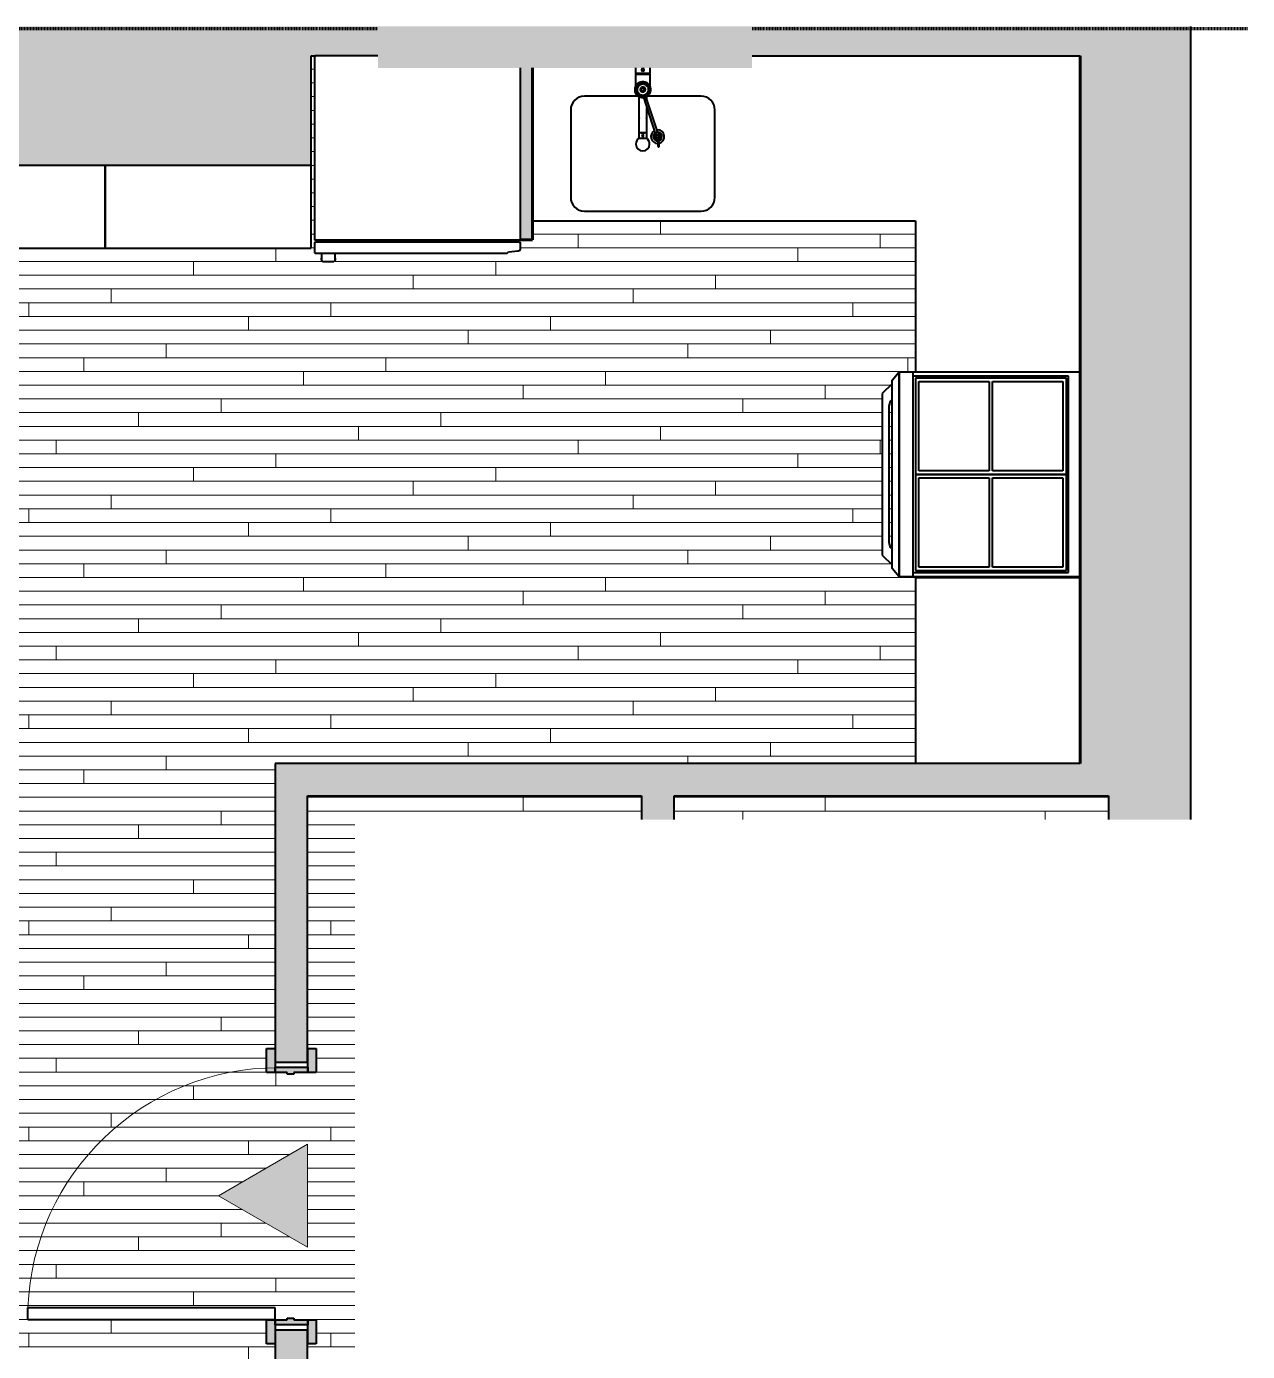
# Model space of a CAD drawing. Header units: inches. Extents: x 244 to 1315, y -3940 to 1078.
# Drawn here: x 491.7 to 669.5, y -3595.9 to -3403 of the extents above; entities that cross this region are included whole.
import ezdxf

# ---------------------------------------------------------------- set-up
doc = ezdxf.new("R2010")
doc.units = ezdxf.units.IN
doc.header["$MEASUREMENT"] = 0
doc.linetypes.add('Hidden 1_8_', pattern=[0.1875, 0.125, -0.0625])
for name, color, linetype, lineweight in [('A-DETL', 90, 'Continuous', 40), ('A-DETL-GENF', 92, 'Continuous', 9), ('A-DOOR', 31, 'Continuous', 18), ('A-DOOR-FRAM', 31, 'Continuous', 18), ('A-FLOR-PATT', 8, 'Continuous', 40), ('A-GENM', 13, 'Continuous', 40), ('A-WALL', 113, 'Continuous', 18), ('A-WALL-PATT', 111, 'Continuous', 18), ('I-FURN', 30, 'Continuous', 40), ('I-WALL', 2, 'Continuous', 18), ('P-SANR-FIXT', 6, 'Continuous', 40), ('Q-CASE', 31, 'Continuous', 18), ('Q-SPCQ', 91, 'Continuous', 40)]:
    doc.layers.add(name, color=color, linetype=linetype, lineweight=lineweight)

# ---------------------------------------------------------------- blocks, each defined once
blk = doc.blocks.new('EMBARC Door - A - 36_ x 84_-1819271-UNIT 4')
at = {"layer": 'A-DOOR-FRAM'}
h = blk.add_hatch(color=8, dxfattribs=at)
h.paths.add_polyline_path([(21.5, 3.625), (18, 3.625), (18, 2.375), (21.5, 2.375)], flags=0)
h.paths.add_polyline_path([(-18, 3.625), (-21.5, 3.625), (-21.5, 2.375), (-18, 2.375)], flags=0)
h = blk.add_hatch(color=8, dxfattribs=at)
h.paths.add_polyline_path([(18.75, -2.375), (18.75, 2.375), (18, 2.375), (18, 0.375), (17.75, 0.375), (17.75, -0.625), (18, -0.625), (18, -2.375)], flags=0)
h.paths.add_polyline_path([(-17.75, -0.625), (-17.75, 0.375), (-18, 0.375), (-18, 2.375), (-18.75, 2.375), (-18.75, -2.375), (-18, -2.375), (-18, -0.625)], flags=0)
h = blk.add_hatch(color=8, dxfattribs=at)
h.paths.add_polyline_path([(21.5, -3.625), (21.5, -2.375), (18, -2.375), (18, -3.625)], flags=0)
h.paths.add_polyline_path([(-18, -2.375), (-21.5, -2.375), (-21.5, -3.625), (-18, -3.625)], flags=0)
at = {"layer": 'A-DOOR', "color": 250, "lineweight": 40}
for p, q in [((16.25, -2.375), (16.25, -38.375)), ((18, -2.375), (16.25, -2.375)), ((18, -2.375), (18, -38.375)), ((18, -38.375), (16.25, -38.375))]:
    blk.add_line(p, q, dxfattribs=at)
at = {"layer": 'A-DOOR', "color": 8}
blk.add_arc((17.725, -1.991), 36.414, 180, 267.67842, dxfattribs=at)
at = {"layer": 'A-DOOR-FRAM', "color": 250, "lineweight": 40}
for p, q in [((-21.5, 2.375), (-21.5, 3.625)), ((-21.5, 3.625), (-18, 3.625)), ((-18, 2.375), (-21.5, 2.375)), ((-18.75, -2.375), (-18.75, 2.375)), ((-18.75, 2.375), (-18, 2.375)), ((-18, 3.625), (-18, 2.375)), ((-18, 2.375), (-18, 0.375)), ((18, 3.625), (21.5, 3.625)), ((18, 2.375), (18, 3.625)), ((21.5, 2.375), (18, 2.375)), ((18, 2.375), (18.75, 2.375)), ((18, 0.375), (18, 2.375)), ((18.75, 2.375), (18.75, -2.375)), ((21.5, 3.625), (21.5, 2.375)), ((-18, 0.375), (-17.75, 0.375)), ((-17.75, 0.375), (-17.75, -0.625)), ((17.75, 0.375), (18, 0.375)), ((17.75, -0.625), (17.75, 0.375)), ((-18, -0.625), (-18, -2.375)), ((-17.75, -0.625), (-18, -0.625)), ((18, -0.625), (17.75, -0.625)), ((18, -2.375), (18, -0.625)), ((-21.5, -3.625), (-21.5, -2.375)), ((-21.5, -2.375), (-18, -2.375)), ((-18, -3.625), (-21.5, -3.625)), ((-18, -2.375), (-18.75, -2.375)), ((-18, -2.375), (-18, -3.625)), ((18, -3.625), (18, -2.375)), ((18, -2.375), (21.5, -2.375)), ((18.75, -2.375), (18, -2.375)), ((21.5, -3.625), (18, -3.625)), ((21.5, -2.375), (21.5, -3.625))]:
    blk.add_line(p, q, dxfattribs=at)
blk = doc.blocks.new('counter 8 - counter 2-865068-UNIT 4')
at = {"layer": 'A-GENM', "color": 250}
for p, q in [((565.37, -3431.25), (621.12, -3431.25)), ((621.12, -3431.25), (621.12, -3453.25)), ((621.12, -3453.25), (645.12, -3453.25)), ((645.12, -3483.25), (621.12, -3483.25)), ((621.12, -3483.25), (621.12, -3510.25))]:
    blk.add_line(p, q, dxfattribs=at)
blk = doc.blocks.new('Faucet - Grohe K7 - Semi Pro - Faucet - Grohe K7 - Semi Pro-830454-UNIT 4')
at = {"layer": 'A-GENM'}
h = blk.add_hatch(color=135, dxfattribs=at)
h.paths.add_polyline_path([(-7.11, -2.15), (-6.97, -2.41), (-6.67, -2.41), (-6.52, -2.15), (-6.67, -1.9), (-6.97, -1.9)], flags=0)
h.paths.add_polyline_path([(-0.24, 0.13), (-0.22, -0.16), (0.05, -0.29), (0.29, -0.12), (0.27, 0.18), (0, 0.3), (-0.23, 0.14)], flags=0)
h = blk.add_hatch(color=135, dxfattribs=at)
h.paths.add_polyline_path([(-1.08, 0), (-1.02, -0.37), (-0.83, -0.7), (-0.54, -0.94), (-0.19, -1.07), (0.19, -1.07), (0.54, -0.94), (0.83, -0.7), (1.02, -0.37), (1.08, 0), (1.02, 0.37), (0.83, 0.7), (0.54, 0.94), (0.19, 1.07), (-0.19, 1.07), (-0.54, 0.94), (-0.83, 0.7), (-1.02, 0.37), (-1.06, 0.14)], flags=0)
h.paths.add_polyline_path([(-0.89, 0), (-0.83, 0.3), (-0.68, 0.57), (-0.44, 0.77), (-0.15, 0.87), (0.15, 0.87), (0.44, 0.77), (0.68, 0.57), (0.83, 0.3), (0.89, 0), (0.83, -0.3), (0.64, -0.6), (0.44, -0.77), (0.15, -0.87), (-0.15, -0.87), (-0.44, -0.77), (-0.68, -0.57), (-0.83, -0.3)], flags=0)
at = {"layer": 'A-GENM', "color": 250}
for p, q in [((-6.3, 0.57), (-7.09, 0.57)), ((-7.09, -0.57), (-7.09, 0.57)), ((-0.9, 0.59), (-6.3, 0.59)), ((-6.3, 0.57), (-6.3, 0.59)), ((-6.3, 0.51), (-6.3, 0.56)), ((-6.3, 0.42), (-6.3, 0.5)), ((-6.3, 0.3), (-6.3, 0.4)), ((-6.3, 0.29), (-6.3, 0.15)), ((-6.3, -0.15), (-6.3, 0.29)), ((-6.3, 0.15), (-6.3, -0.15)), ((-3.97, 0.59), (-4.89, 0.59)), ((2.26, 1.08), (0, 1.08)), ((2.34, 1.02), (2.1, 1.02)), ((2.26, 1.08), (2.26, -1.08)), ((3.19, 1.08), (2.34, 1.08)), ((2.34, -1.08), (2.34, 1.08)), ((-7.41, -2.04), (-6.99, -1.91)), ((-7.09, -0.57), (-6.3, -0.57)), ((-1.07, -0.08), (-6.37, -1.8)), ((-6.3, -0.15), (-6.3, -0.29)), ((-6.3, -0.29), (-6.3, -0.15)), ((-6.3, -0.4), (-6.3, -0.3)), ((-6.3, -0.5), (-6.3, -0.42)), ((-6.3, -0.56), (-6.3, -0.51)), ((-6.3, -0.59), (-6.3, -0.57)), ((-6.3, -0.59), (-2.64, -0.59)), ((-6.24, -2.18), (-0.97, -0.46)), ((-4.89, -0.59), (-3.97, -0.59)), ((-1.37, -0.59), (-0.9, -0.59)), ((0, -1.08), (2.26, -1.08)), ((2.1, -1.02), (2.34, -1.02)), ((2.34, -1.08), (3.19, -1.08)), ((-7.58, -2.2), (-8.24, -2.2)), ((-8.24, -2.4), (-7.58, -2.4)), ((-6.81, -2.46), (-7.23, -2.59)), ((-6.83, -2.41), (-6.81, -2.46))]:
    blk.add_line(p, q, dxfattribs=at)
at = {"layer": 'A-GENM', "color": 250, "flags": 128}
for points in [[(1.08, 0), (1.08, 0.04), (1.08, 0.09), (1.07, 0.13), (1.07, 0.17), (1.06, 0.22), (1.05, 0.26), (1.04, 0.3), (1.03, 0.34), (1.01, 0.38), (1, 0.42), (0.98, 0.46), (0.96, 0.5), (0.94, 0.54), (0.92, 0.58), (0.89, 0.61), (0.87, 0.65), (0.84, 0.68), (0.81, 0.71), (0.78, 0.75), (0.75, 0.78), (0.72, 0.81), (0.69, 0.83), (0.66, 0.86), (0.62, 0.89), (0.58, 0.91), (0.55, 0.93), (0.51, 0.95), (0.47, 0.97), (0.43, 0.99), (0.39, 1.01), (0.35, 1.02), (0.31, 1.04), (0.27, 1.05), (0.23, 1.06), (0.18, 1.07), (0.14, 1.07), (0.1, 1.08), (0.05, 1.08), (0.01, 1.08), (-0.03, 1.08), (-0.07, 1.08), (-0.12, 1.08), (-0.16, 1.07), (-0.2, 1.06), (-0.25, 1.05), (-0.29, 1.04), (-0.33, 1.03), (-0.37, 1.02), (-0.41, 1), (-0.45, 0.98), (-0.49, 0.97), (-0.53, 0.95), (-0.57, 0.92), (-0.6, 0.9), (-0.64, 0.88), (-0.67, 0.85), (-0.71, 0.82), (-0.74, 0.79), (-0.77, 0.76), (-0.8, 0.73), (-0.83, 0.7), (-0.85, 0.67), (-0.88, 0.63), (-0.9, 0.59), (-0.93, 0.56), (-0.95, 0.52), (-0.97, 0.48), (-0.99, 0.44), (-1, 0.4), (-1.02, 0.36), (-1.03, 0.32), (-1.05, 0.28), (-1.06, 0.24), (-1.06, 0.2), (-1.07, 0.15), (-1.08, 0.11), (-1.08, 0.07), (-1.08, 0.02), (-1.08, 0)], [(-0.89, 0), (-0.89, 0.04), (-0.88, 0.07), (-0.88, 0.11), (-0.87, 0.14), (-0.87, 0.18), (-0.86, 0.21), (-0.85, 0.24), (-0.84, 0.28), (-0.83, 0.31), (-0.82, 0.34), (-0.8, 0.38), (-0.79, 0.41), (-0.77, 0.44), (-0.75, 0.47), (-0.73, 0.5), (-0.71, 0.53), (-0.69, 0.56), (-0.67, 0.58), (-0.64, 0.61), (-0.62, 0.64), (-0.59, 0.66), (-0.56, 0.68), (-0.54, 0.7), (-0.51, 0.73), (-0.48, 0.75), (-0.45, 0.76), (-0.42, 0.78), (-0.39, 0.8), (-0.35, 0.81), (-0.32, 0.83), (-0.29, 0.84), (-0.25, 0.85), (-0.22, 0.86), (-0.19, 0.87), (-0.15, 0.87), (-0.12, 0.88), (-0.08, 0.88), (-0.04, 0.88), (-0.01, 0.89), (0.03, 0.89), (0.06, 0.88), (0.1, 0.88), (0.13, 0.88), (0.17, 0.87), (0.2, 0.86), (0.24, 0.85), (0.27, 0.84), (0.3, 0.83), (0.34, 0.82), (0.37, 0.81), (0.4, 0.79), (0.43, 0.77), (0.46, 0.76), (0.49, 0.74), (0.52, 0.72), (0.55, 0.69), (0.58, 0.67), (0.6, 0.65), (0.63, 0.62), (0.65, 0.6), (0.68, 0.57), (0.7, 0.54), (0.72, 0.52), (0.74, 0.49), (0.76, 0.46), (0.78, 0.43), (0.79, 0.39), (0.81, 0.36), (0.82, 0.33), (0.83, 0.3), (0.85, 0.26), (0.86, 0.23), (0.86, 0.19), (0.87, 0.16), (0.88, 0.13), (0.88, 0.09), (0.88, 0.05), (0.89, 0.02), (0.89, 0)], [(-1.08, 0), (-1.08, -0.04), (-1.08, -0.09), (-1.07, -0.13), (-1.07, -0.17), (-1.06, -0.22), (-1.05, -0.26), (-1.04, -0.3), (-1.03, -0.34), (-1.01, -0.38), (-1, -0.42), (-0.98, -0.46), (-0.96, -0.5), (-0.94, -0.54), (-0.92, -0.58), (-0.89, -0.61), (-0.87, -0.65), (-0.84, -0.68), (-0.81, -0.71), (-0.78, -0.75), (-0.75, -0.78), (-0.72, -0.81), (-0.69, -0.83), (-0.66, -0.86), (-0.62, -0.89), (-0.58, -0.91), (-0.55, -0.93), (-0.51, -0.95), (-0.47, -0.97), (-0.43, -0.99), (-0.39, -1.01), (-0.35, -1.02), (-0.31, -1.04), (-0.27, -1.05), (-0.23, -1.06), (-0.18, -1.07), (-0.14, -1.07), (-0.1, -1.08), (-0.05, -1.08), (-0.01, -1.08), (0.03, -1.08), (0.07, -1.08), (0.12, -1.08), (0.16, -1.07), (0.2, -1.06), (0.25, -1.05), (0.29, -1.04), (0.33, -1.03), (0.37, -1.02), (0.41, -1), (0.45, -0.98), (0.49, -0.97), (0.53, -0.95), (0.57, -0.92), (0.6, -0.9), (0.64, -0.88), (0.67, -0.85), (0.71, -0.82), (0.74, -0.79), (0.77, -0.76), (0.8, -0.73), (0.83, -0.7), (0.85, -0.67), (0.88, -0.63), (0.9, -0.59), (0.93, -0.56), (0.95, -0.52), (0.97, -0.48), (0.99, -0.44), (1, -0.4), (1.02, -0.36), (1.03, -0.32), (1.05, -0.28), (1.06, -0.24), (1.06, -0.2), (1.07, -0.15), (1.08, -0.11), (1.08, -0.07), (1.08, -0.02), (1.08, 0)], [(0.89, 0), (0.89, -0.04), (0.88, -0.07), (0.88, -0.11), (0.87, -0.14), (0.87, -0.18), (0.86, -0.21), (0.85, -0.24), (0.84, -0.28), (0.83, -0.31), (0.82, -0.34), (0.8, -0.38), (0.79, -0.41), (0.77, -0.44), (0.75, -0.47), (0.73, -0.5), (0.71, -0.53), (0.69, -0.56), (0.67, -0.58), (0.64, -0.61), (0.62, -0.64), (0.59, -0.66), (0.56, -0.68), (0.54, -0.7), (0.51, -0.73), (0.48, -0.75), (0.45, -0.76), (0.42, -0.78), (0.39, -0.8), (0.35, -0.81), (0.32, -0.83), (0.29, -0.84), (0.25, -0.85), (0.22, -0.86), (0.19, -0.87), (0.15, -0.87), (0.12, -0.88), (0.08, -0.88), (0.04, -0.88), (0.01, -0.89), (-0.03, -0.89), (-0.06, -0.88), (-0.1, -0.88), (-0.13, -0.88), (-0.17, -0.87), (-0.2, -0.86), (-0.24, -0.85), (-0.27, -0.84), (-0.3, -0.83), (-0.34, -0.82), (-0.37, -0.81), (-0.4, -0.79), (-0.43, -0.77), (-0.46, -0.76), (-0.49, -0.74), (-0.52, -0.72), (-0.55, -0.69), (-0.58, -0.67), (-0.6, -0.65), (-0.63, -0.62), (-0.65, -0.6), (-0.68, -0.57), (-0.7, -0.54), (-0.72, -0.52), (-0.74, -0.49), (-0.76, -0.46), (-0.78, -0.43), (-0.79, -0.39), (-0.81, -0.36), (-0.82, -0.33), (-0.83, -0.3), (-0.85, -0.26), (-0.86, -0.23), (-0.86, -0.19), (-0.87, -0.16), (-0.88, -0.13), (-0.88, -0.09), (-0.88, -0.05), (-0.89, -0.02), (-0.89, 0)]]:
    blk.add_lwpolyline(points, dxfattribs=at)
at = {"layer": 'A-GENM', "color": 250}
for centre, radius, start, end in [((-6.69, 0), 0.118, 0, 180), ((-6.69, 0), 0.118, 180, 360), ((0, 0), 1.08, 161.9777, 180), ((0, 0), 1.08, 180, 198.0249), ((0, 0), 1.08, 143.3228, 156.6961), ((0, 0), 1.08, 101.9757, 138.0375), ((0, 0), 1.08, 83.317, 96.6958), ((0, 0), 1.08, 41.9806, 78.0343), ((0, 0), 1.08, 23.3021, 36.7049), ((0, 0), 1.08, 360, 18.0249), ((0, 0), 1.08, 341.9777, 360), ((2.88, 0), 0.197, 0, 180), ((-6.83, -2.16), 0.984, 30, 180), ((-6.83, -2.16), 0.63, 35.7262, 180), ((-6.83, -2.16), 0.591, 360, 168.6397), ((0, 0), 1.08, 203.3021, 216.7049), ((0, 0), 1.08, 221.9806, 258.0343), ((0, 0), 1.08, 263.317, 276.6958), ((0, 0), 1.08, 281.9757, 318.0375), ((0, 0), 1.08, 323.3228, 336.6961), ((2.88, 0), 0.197, 180, 360), ((-6.83, -2.16), 0.984, 180, 183.2281), ((-6.83, -2.16), 0.984, 195, 360), ((-6.83, -2.16), 0.63, 180, 359.8005), ((-6.83, -2.16), 0.591, 168.6397, 180), ((-6.83, -2.16), 0.591, 180, 227.1165), ((-6.83, -2.16), 0.591, 227.1165, 360), ((-6.83, -2.16), 0.984, 360, 6.4054)]:
    blk.add_arc(centre, radius, start, end, dxfattribs=at)
at = {"layer": 'A-GENM', "color": 10, "lineweight": 60}
for centre, start, end in [((0.02, 0.01), 35.0319, 215.0319), ((0.02, 0.01), 215.0319, 35.0319), ((-6.82, -2.15), 0, 180), ((-6.82, -2.15), 180, 360)]:
    blk.add_arc(centre, 0.295, start, end, dxfattribs=at)
at = {"layer": 'A-GENM', "color": 250}
for centre, major_axis, ratio, start_param, end_param in [((-3.97, 0), (0, 0.591), 0.906308, 6.104473, 6.736574), ((-3.97, 0), (0, 0.591), 0.906308, 2.688204, 3.320305), ((-8.24, -2.3), (0, 0.0984), 0.984808, 4.712389, 7.853982), ((-8.24, -2.3), (0, 0.0984), 0.984808, 1.570796, 4.712389)]:
    blk.add_ellipse(centre, major_axis=major_axis, ratio=ratio, start_param=start_param, end_param=end_param, dxfattribs=at)
at = {"layer": 'A-GENM', "color": 10, "lineweight": 60}
for points, knots in [([(1.08, 0), (1.08, 0.07), (1.07, 0.19), (1.02, 0.37), (0.96, 0.51), (0.89, 0.62), (0.83, 0.7), (0.77, 0.77), (0.7, 0.83), (0.62, 0.89), (0.52, 0.96), (0.37, 1.02), (0.21, 1.07), (0.07, 1.08), (-0.05, 1.08), (-0.17, 1.07), (-0.32, 1.04), (-0.47, 0.98), (-0.6, 0.9), (-0.7, 0.83), (-0.78, 0.75), (-0.89, 0.63), (-1.03, 0.39), (-1.08, 0.16), (-1.08, 0)], [0, 0, 0, 0, 0.055556, 0.111111, 0.166667, 0.194444, 0.222222, 0.25, 0.277778, 0.305556, 0.333333, 0.388889, 0.444444, 0.479167, 0.513889, 0.548611, 0.583333, 0.652778, 0.6875, 0.722222, 0.756944, 0.791667, 0.861111, 1, 1, 1, 1]), ([(-1.08, 0), (-1.08, -0.07), (-1.07, -0.19), (-1.02, -0.37), (-0.96, -0.51), (-0.89, -0.62), (-0.83, -0.7), (-0.77, -0.77), (-0.7, -0.83), (-0.62, -0.89), (-0.52, -0.96), (-0.37, -1.02), (-0.21, -1.07), (-0.07, -1.08), (0.05, -1.08), (0.17, -1.07), (0.32, -1.04), (0.47, -0.98), (0.6, -0.9), (0.7, -0.83), (0.78, -0.75), (0.89, -0.63), (1.03, -0.39), (1.08, -0.16), (1.08, 0)], [0, 0, 0, 0, 0.055556, 0.111111, 0.166667, 0.194444, 0.222222, 0.25, 0.277778, 0.305556, 0.333333, 0.388889, 0.444444, 0.479167, 0.513889, 0.548611, 0.583333, 0.652778, 0.6875, 0.722222, 0.756944, 0.791667, 0.861111, 1, 1, 1, 1]), ([(-0.89, 0), (-0.89, 0.05), (-0.88, 0.16), (-0.84, 0.3), (-0.77, 0.45), (-0.68, 0.57), (-0.57, 0.68), (-0.45, 0.77), (-0.3, 0.84), (-0.17, 0.87), (-0.06, 0.89), (0.07, 0.89), (0.23, 0.86), (0.38, 0.8), (0.49, 0.74), (0.57, 0.68), (0.64, 0.61), (0.72, 0.52), (0.84, 0.32), (0.88, 0.13), (0.89, 0)], [0, 0, 0, 0, 0.055556, 0.111111, 0.166667, 0.222222, 0.277778, 0.333333, 0.388889, 0.444444, 0.479167, 0.513889, 0.583333, 0.652778, 0.6875, 0.722222, 0.756944, 0.791667, 0.861111, 1, 1, 1, 1]), ([(0.89, 0), (0.89, -0.05), (0.88, -0.16), (0.84, -0.3), (0.77, -0.45), (0.68, -0.57), (0.57, -0.68), (0.45, -0.77), (0.3, -0.84), (0.17, -0.87), (0.06, -0.89), (-0.07, -0.89), (-0.23, -0.86), (-0.38, -0.8), (-0.49, -0.74), (-0.57, -0.68), (-0.64, -0.61), (-0.72, -0.52), (-0.84, -0.32), (-0.88, -0.13), (-0.89, 0)], [0, 0, 0, 0, 0.055556, 0.111111, 0.166667, 0.222222, 0.277778, 0.333333, 0.388889, 0.444444, 0.479167, 0.513889, 0.583333, 0.652778, 0.6875, 0.722222, 0.756944, 0.791667, 0.861111, 1, 1, 1, 1])]:
    blk.add_open_spline(points, degree=3, knots=knots, dxfattribs=at)
blk = doc.blocks.new('Range - Dacor - Epicure - 30_Inch - ER30DSCHBG3-865691-UNIT 4')
at = {"layer": 'A-GENM', "color": 250}
for p, q in [((-14.94, 26.37), (-13.69, 27.38)), ((-13.69, 27.38), (13.69, 27.38)), ((-11.75, 28.81), (-13.19, 27.38)), ((11.75, 28.81), (-11.75, 28.81)), ((-10.9, 27.38), (-10.66, 27.62)), ((-10.66, 27.62), (-9.94, 27.81)), ((-9.94, 27.81), (9.94, 27.81)), ((9.94, 27.81), (10.66, 27.62)), ((10.66, 27.62), (10.9, 27.38)), ((13.19, 27.38), (11.75, 28.81)), ((13.69, 27.38), (14.94, 26.37)), ((-14.94, 26.37), (14.94, 26.37)), ((-14.94, 0), (-14.94, 26.37)), ((14.94, 26.37), (-14.94, 26.37)), ((14.94, 26.37), (14.94, 0)), ((-14.94, 24.31), (14.94, 24.31)), ((-14.31, 24.31), (-14.31, 1.69)), ((0, 24), (-14, 24)), ((-14, 24), (-14, 2)), ((-13.5, 13.25), (-13.5, 23.5)), ((-13.5, 23.5), (-0.5, 23.5)), ((-0.5, 23.5), (-0.5, 13.25)), ((0, 2), (0, 24)), ((14, 24), (0, 24)), ((0, 24), (0, 2)), ((0.5, 13.25), (0.5, 23.5)), ((0.5, 23.5), (13.5, 23.5)), ((13.5, 23.5), (13.5, 13.25)), ((14, 2), (14, 24)), ((14.31, 1.69), (14.31, 24.31)), ((-0.5, 13.25), (-13.5, 13.25)), ((-13.5, 2.5), (-13.5, 12.75)), ((-13.5, 12.75), (-0.5, 12.75)), ((-0.5, 12.75), (-0.5, 2.5)), ((13.5, 13.25), (0.5, 13.25)), ((0.5, 2.5), (0.5, 12.75)), ((0.5, 12.75), (13.5, 12.75)), ((13.5, 12.75), (13.5, 2.5)), ((-14, 2), (0, 2)), ((-0.5, 2.5), (-13.5, 2.5)), ((0, 2), (14, 2)), ((13.5, 2.5), (0.5, 2.5)), ((-14.31, 1.69), (14.31, 1.69))]:
    blk.add_line(p, q, dxfattribs=at)
blk = doc.blocks.new('30 inch Fridge - 30 inch Fridge-1325370-UNIT 4')
at = {"layer": 'I-FURN', "color": 250}
for p, q in [((12.01, 29.46), (12.01, 28.74)), ((13.78, 29.92), (12.2, 29.92)), ((13.98, 28.74), (13.98, 29.46)), ((-15, 28.01), (-15, 27.32)), ((-14.8, 27.12), (14.8, 27.12)), ((-13.25, 28.52), (-14.64, 28.4)), ((-13.04, 28.74), (-13.25, 28.52)), ((14.8, 28.74), (-13.04, 28.74)), ((-12.99, 27.12), (-12.99, 27.05)), ((-3.15, 27.05), (-12.99, 27.05)), ((-3.15, 27.12), (-3.15, 27.05)), ((-1.38, 27.05), (-3.15, 27.05)), ((-1.38, 27.05), (-1.38, 27.12)), ((12.99, 27.05), (-1.38, 27.05)), ((12.99, 27.05), (12.99, 27.12)), ((15, 27.32), (15, 28.54)), ((-15, 26.77), (-15, 1.75)), ((15, 26.77), (-15, 26.77)), ((-12.99, 26.85), (-12.99, 26.77)), ((-3.15, 26.85), (-12.99, 26.85)), ((-1.38, 26.85), (-3.15, 26.85)), ((-3.15, 26.85), (-3.15, 26.77)), ((-1.38, 26.77), (-1.38, 26.85)), ((12.99, 26.85), (-1.38, 26.85)), ((12.99, 26.77), (12.99, 26.85)), ((15, 0.2), (15, 26.77)), ((5.77, 0), (14.8, 0))]:
    blk.add_line(p, q, dxfattribs=at)
at = {"layer": 'I-FURN', "color": 250, "flags": 128}
for points in [[(12.01, 29.72), (12.01, 29.73), (12.01, 29.74), (12.01, 29.75), (12.01, 29.76), (12.01, 29.76), (12.01, 29.77), (12.02, 29.78), (12.02, 29.79), (12.02, 29.79), (12.02, 29.8), (12.03, 29.81)], [(12.01, 29.72), (12.01, 29.73), (12.01, 29.74), (12.01, 29.75), (12.01, 29.76), (12.01, 29.76), (12.01, 29.77), (12.02, 29.78), (12.02, 29.79), (12.02, 29.79), (12.02, 29.8), (12.03, 29.81)], [(12.01, 29.46), (12.01, 29.53), (12.01, 29.58), (12.01, 29.63), (12.01, 29.67), (12.01, 29.69), (12.01, 29.71), (12.01, 29.72), (12.01, 29.72)], [(12.01, 29.72), (12.01, 29.72), (12.01, 29.71), (12.01, 29.68), (12.01, 29.65), (12.01, 29.61), (12.01, 29.56), (12.01, 29.5), (12.01, 29.46)], [(12.01, 29.46), (12.01, 29.53), (12.01, 29.58), (12.01, 29.63), (12.01, 29.67), (12.01, 29.69), (12.01, 29.71), (12.01, 29.72), (12.01, 29.72)], [(12.01, 29.72), (12.01, 29.72), (12.01, 29.71), (12.01, 29.68), (12.01, 29.65), (12.01, 29.61), (12.01, 29.56), (12.01, 29.5), (12.01, 29.46)], [(12.03, 29.82), (12.04, 29.83), (12.04, 29.84), (12.05, 29.84), (12.05, 29.85), (12.06, 29.85), (12.06, 29.86), (12.07, 29.87), (12.07, 29.87), (12.08, 29.88), (12.09, 29.88), (12.09, 29.89), (12.1, 29.89), (12.11, 29.89), (12.11, 29.9), (12.12, 29.9), (12.13, 29.9), (12.13, 29.91), (12.14, 29.91)], [(12.03, 29.82), (12.04, 29.83), (12.04, 29.84), (12.05, 29.84), (12.05, 29.85), (12.06, 29.85), (12.06, 29.86), (12.07, 29.87), (12.07, 29.87), (12.08, 29.88), (12.09, 29.88), (12.09, 29.89), (12.1, 29.89), (12.11, 29.89), (12.11, 29.9), (12.12, 29.9), (12.13, 29.9), (12.13, 29.91), (12.14, 29.91)], [(13.8, 29.92), (13.81, 29.92), (13.82, 29.92), (13.83, 29.92), (13.83, 29.91), (13.84, 29.91), (13.85, 29.91), (13.86, 29.91), (13.86, 29.9), (13.87, 29.9), (13.88, 29.9), (13.88, 29.89), (13.89, 29.89), (13.9, 29.88)], [(13.8, 29.92), (13.81, 29.92), (13.82, 29.92), (13.83, 29.92), (13.83, 29.91), (13.84, 29.91), (13.85, 29.91), (13.86, 29.91), (13.86, 29.9), (13.87, 29.9), (13.88, 29.9), (13.88, 29.89), (13.89, 29.89), (13.9, 29.88)], [(13.93, 29.85), (13.94, 29.84), (13.94, 29.84), (13.95, 29.83), (13.95, 29.82), (13.95, 29.82), (13.96, 29.81), (13.96, 29.8), (13.96, 29.8), (13.97, 29.79), (13.97, 29.78)], [(13.93, 29.85), (13.94, 29.84), (13.94, 29.84), (13.95, 29.83), (13.95, 29.82), (13.95, 29.82), (13.96, 29.81), (13.96, 29.8), (13.96, 29.8), (13.97, 29.79), (13.97, 29.78)], [(13.98, 29.46), (13.98, 29.53), (13.98, 29.58), (13.98, 29.63), (13.98, 29.67), (13.98, 29.69), (13.98, 29.71), (13.98, 29.72), (13.98, 29.72)], [(13.98, 29.68), (13.98, 29.65), (13.98, 29.61), (13.98, 29.56), (13.98, 29.5), (13.98, 29.46)], [(13.98, 29.68), (13.98, 29.65), (13.98, 29.61), (13.98, 29.56), (13.98, 29.5), (13.98, 29.46)], [(13.98, 29.46), (13.98, 29.53), (13.98, 29.58), (13.98, 29.63), (13.98, 29.67)]]:
    blk.add_lwpolyline(points, dxfattribs=at)
at = {"layer": 'I-FURN', "color": 250}
for centre, radius, start, end in [((-14.61, 28.01), 0.394, 95, 180), ((-14.61, 28.01), 0.394, 151.6667, 180), ((-14.8, 27.32), 0.197, 180, 225), ((-14.8, 27.32), 0.197, 180, 270), ((14.8, 28.54), 0.197, 360, 90), ((14.8, 27.32), 0.197, 270, 360), ((14.8, 28.54), 0.197, 360, 45), ((14.8, 27.32), 0.197, 315, 360), ((14.8, 0.2), 0.197, 270, 0)]:
    blk.add_arc(centre, radius, start, end, dxfattribs=at)
for points in [[(-12.99, 27.05), (-12.98, 27.05), (-12.97, 27.04), (-12.95, 27.04), (-12.94, 27.03), (-12.94, 27.03), (-12.93, 27.02), (-12.92, 27.02), (-12.92, 27.01), (-12.91, 27.01), (-12.91, 27), (-12.9, 26.99), (-12.9, 26.97), (-12.89, 26.95), (-12.9, 26.93), (-12.9, 26.91), (-12.91, 26.9), (-12.91, 26.89), (-12.92, 26.88), (-12.92, 26.88), (-12.93, 26.87), (-12.94, 26.86), (-12.95, 26.86), (-12.96, 26.86), (-12.97, 26.85), (-12.98, 26.85), (-12.99, 26.85)], [(-3.15, 27.05), (-3.16, 27.05), (-3.17, 27.04), (-3.19, 27.04), (-3.2, 27.03), (-3.2, 27.03), (-3.21, 27.02), (-3.22, 27.02), (-3.22, 27.01), (-3.23, 27.01), (-3.24, 27), (-3.24, 26.99), (-3.25, 26.97), (-3.25, 26.95), (-3.25, 26.93), (-3.24, 26.91), (-3.24, 26.9), (-3.23, 26.89), (-3.22, 26.88), (-3.22, 26.88), (-3.21, 26.87), (-3.2, 26.86), (-3.19, 26.86), (-3.19, 26.86), (-3.17, 26.85), (-3.16, 26.85), (-3.15, 26.85)], [(-1.38, 26.85), (-1.37, 26.85), (-1.36, 26.85), (-1.34, 26.86), (-1.33, 26.86), (-1.32, 26.87), (-1.32, 26.87), (-1.31, 26.88), (-1.3, 26.88), (-1.3, 26.89), (-1.29, 26.9), (-1.29, 26.91), (-1.28, 26.93), (-1.28, 26.95), (-1.28, 26.97), (-1.29, 26.99), (-1.29, 27), (-1.3, 27.01), (-1.3, 27.01), (-1.31, 27.02), (-1.32, 27.03), (-1.33, 27.03), (-1.33, 27.04), (-1.34, 27.04), (-1.36, 27.04), (-1.37, 27.05), (-1.38, 27.05)], [(12.99, 26.85), (12.98, 26.85), (12.97, 26.85), (12.95, 26.86), (12.94, 26.86), (12.94, 26.87), (12.93, 26.87), (12.92, 26.88), (12.92, 26.88), (12.91, 26.89), (12.91, 26.9), (12.9, 26.91), (12.9, 26.93), (12.89, 26.95), (12.9, 26.97), (12.9, 26.99), (12.91, 27), (12.91, 27.01), (12.92, 27.01), (12.92, 27.02), (12.93, 27.03), (12.94, 27.03), (12.95, 27.04), (12.96, 27.04), (12.97, 27.04), (12.98, 27.05), (12.99, 27.05)]]:
    blk.add_open_spline(points, degree=3, knots=[0, 0, 0, 0, 0.083333, 0.125, 0.166667, 0.1875, 0.208333, 0.25, 0.270833, 0.291667, 0.333333, 0.375, 0.416667, 0.5, 0.583333, 0.625, 0.666667, 0.708333, 0.729167, 0.75, 0.791667, 0.833333, 0.854167, 0.875, 0.916667, 1, 1, 1, 1], dxfattribs=at)
blk = doc.blocks.new('Tall Cabinet-Double Door_4_ - 27_ X 12_ DEEP-2021748-UNIT 4')
at = {"layer": 'Q-CASE', "color": 250, "lineweight": 40}
for p, q in [((15.74, 0), (-14.26, 0)), ((-14.26, 0), (-14.26, -12)), ((15.74, -12), (15.74, 0)), ((-14.26, -12), (15.74, -12))]:
    blk.add_line(p, q, dxfattribs=at)
blk = doc.blocks.new('Sink Kitchen-Single - 24_ X 18_25-2052092-UNIT 4')
at = {"layer": 'P-SANR-FIXT', "color": 250}
for p, q in [((0.03, 7.84), (-7.88, 7.84)), ((9.12, 7.84), (1.21, 7.84)), ((-9.88, 5.84), (-9.88, -6.91)), ((11.12, -6.91), (11.12, 5.84)), ((-7.88, -8.91), (9.12, -8.91))]:
    blk.add_line(p, q, dxfattribs=at)
for centre, radius, start, end in [((-7.88, 5.84), 2, 90, 180), ((9.12, 5.84), 2, 360, 90), ((0.62, 0.88), 1, 116.5716, 180), ((0.62, 0.88), 1, 180, 0), ((0.62, 0.88), 1, 360, 63.4284), ((-7.88, -6.91), 2, 180, 270), ((9.12, -6.91), 2, 270, 0)]:
    blk.add_arc(centre, radius, start, end, dxfattribs=at)

msp = doc.modelspace()

# ---------------------------------------------------------------- hatches: boundary and pattern name
at = {"layer": 'A-DETL-GENF'}
h = msp.add_hatch(color=55, dxfattribs=at)
h.paths.add_polyline_path([(461.63, -3419.24), (461.63, -3404.84), (403.21, -3404.84), (403.21, -3419.24), (452.3, -3419.24)], flags=0)
h.paths.add_polyline_path([(597.35, -3409), (597.35, -3402.98), (542.85, -3402.98), (542.85, -3409), (588.08, -3409)], flags=0)
h.paths.add_polyline_path([(324.4, -3409), (378.8, -3409), (378.8, -3402.98), (324.4, -3402.98)], flags=0)
for color, points in [(55, [(463.62, -3417.75), (527.62, -3417.75), (527.62, -3404.75), (463.62, -3404.75)]), (7, [(532.62, -3580.7), (532.62, -3565.7), (519.63, -3573.2)])]:
    msp.add_hatch(color=color, dxfattribs=at).paths.add_polyline_path(points, flags=0)
at = {"layer": 'A-FLOR-PATT', "lineweight": 9}
h = msp.add_hatch(dxfattribs=at)
h.set_pattern_fill('FP_1', color=43, style=0, pattern_type=2)
h.set_pattern_definition([(0, (0, 0.8), (0, 2), []), (90, (0, 0.8), (-8, 8), [2, -28]), (90, (12, 4.8), (-8, 8), [2, -28])])
h.paths.add_polyline_path([(411.57, -3919.87), (440.77, -3919.87), (482.59, -3857.87), (560.5, -3857.87), (560.5, -3853.4), (559.25, -3853.4), (559.25, -3849.9), (562.87, -3849.9), (562.87, -3849.65), (563.87, -3849.65), (563.87, -3849.9), (565.25, -3849.9), (565.25, -3821.9), (563.87, -3821.9), (563.87, -3822.15), (562.87, -3822.15), (562.87, -3821.9), (559.25, -3821.9), (559.25, -3818.4), (560.5, -3818.4), (560.5, -3814.25), (554.87, -3814.25), (554.87, -3815.5), (551.37, -3815.5), (551.37, -3812.87), (551.12, -3812.87), (551.12, -3811.87), (551.37, -3811.87), (551.37, -3808.25), (554.87, -3808.25), (554.87, -3809.5), (572, -3809.5), (572, -3753.87), (513.75, -3753.87), (513.75, -3809.5), (519.87, -3809.5), (519.87, -3808.25), (523.37, -3808.25), (523.37, -3811.87), (523.62, -3811.87), (523.62, -3812.87), (523.37, -3812.87), (523.37, -3815.5), (519.87, -3815.5), (519.87, -3814.25), (509, -3814.25), (509, -3752.5), (507.16, -3752.5), (507.16, -3753.75), (503.66, -3753.75), (503.66, -3751.12), (503.41, -3751.12), (503.41, -3750.12), (503.66, -3750.12), (503.66, -3746.5), (507.16, -3746.5), (507.16, -3747.75), (509, -3747.75), (509, -3722.62), (507.75, -3722.62), (507.75, -3719.12), (511.37, -3719.12), (511.37, -3718.87), (512.37, -3718.87), (512.37, -3719.12), (513.75, -3719.12), (513.75, -3691.12), (512.37, -3691.12), (512.37, -3691.37), (511.37, -3691.37), (511.37, -3691.12), (507.75, -3691.12), (507.75, -3687.62), (509, -3687.62), (509, -3683), (527.87, -3683), (527.87, -3594.75), (526.62, -3594.75), (526.62, -3591.25), (529.62, -3591.25), (529.62, -3591), (530.62, -3591), (530.62, -3591.25), (533.87, -3591.25), (533.87, -3594.75), (532.62, -3594.75), (532.62, -3675), (649.25, -3675), (649.25, -3672.6), (539.5, -3672.6), (539.5, -3518.43), (581.25, -3518.43), (581.25, -3515), (532.62, -3515), (532.62, -3551.75), (533.87, -3551.75), (533.87, -3555.25), (530.62, -3555.25), (530.62, -3555.5), (529.62, -3555.5), (529.62, -3555.25), (526.62, -3555.25), (526.62, -3551.75), (527.87, -3551.75), (527.87, -3510.25), (621.12, -3510.25), (621.12, -3483.25), (645.12, -3483.25), (645.12, -3483.12), (618.75, -3483.12), (617.75, -3481.87), (617.75, -3481.37), (616.31, -3479.93), (616.31, -3456.43), (617.75, -3455), (617.76, -3454.47), (618.75, -3453.25), (621.12, -3453.25), (621.12, -3431.25), (565.37, -3431.25), (565.37, -3434.02), (561.61, -3434.02), (561.59, -3434.1), (561.53, -3434.15), (561.52, -3434.22), (561.56, -3434.28), (561.61, -3434.29), (561.61, -3434.37), (563.52, -3434.4), (563.56, -3434.43), (563.62, -3434.57), (563.62, -3435.26), (563.57, -3435.44), (563.44, -3435.58), (563.26, -3435.65), (561.88, -3435.77), (561.66, -3435.99), (536.61, -3435.99), (536.59, -3437.07), (536.53, -3437.07), (536.47, -3437.16), (536.42, -3437.17), (534.79, -3437.14), (534.7, -3437.1), (534.67, -3437.02), (534.65, -3437.02), (534.64, -3436.43), (534.64, -3435.99), (533.72, -3435.96), (533.68, -3435.93), (533.62, -3435.79), (533.62, -3434.57), (533.72, -3434.4), (533.82, -3434.37), (535.63, -3434.37), (535.65, -3434.29), (535.71, -3434.24), (535.72, -3434.17), (535.68, -3434.11), (535.63, -3434.1), (535.63, -3434.02), (533.62, -3434.02), (533.65, -3407.35), (533.77, -3407.26), (533.77, -3407.25), (533.12, -3407.25), (533.12, -3435.24), (443.12, -3435.24), (443.12, -3423.24), (399.21, -3423.24), (399.21, -3411.37), (315.62, -3411.37), (315.62, -3413.9), (263.29, -3466.23), (263.29, -3541.52), (312.02, -3590.25), (339.95, -3590.25), (339.95, -3571.56), (465.95, -3571.56), (465.95, -3603.25), (461.2, -3603.25), (461.2, -3597), (422.2, -3597), (422.2, -3653.5), (461.2, -3653.5), (461.2, -3651.25), (465.95, -3651.25), (465.95, -3666.13), (467.2, -3666.13), (467.2, -3669.63), (463.57, -3669.63), (463.57, -3669.88), (462.57, -3669.88), (462.57, -3669.63), (459.95, -3669.63), (459.95, -3666.13), (461.2, -3666.13), (461.2, -3658.25), (417.45, -3658.25), (417.45, -3597), (315.62, -3597), (315.62, -3709.25), (331.62, -3709.25), (331.62, -3765.99), (417.82, -3765.99), (417.82, -3762.99), (422.57, -3762.99), (422.57, -3765.99), (461.2, -3765.99), (461.2, -3712.99), (422.57, -3712.99), (422.57, -3714.99), (417.82, -3714.99), (417.82, -3706.24), (461.2, -3706.24), (461.2, -3705.13), (459.95, -3705.13), (459.95, -3701.63), (462.57, -3701.63), (462.57, -3701.38), (463.57, -3701.38), (463.57, -3701.63), (467.2, -3701.63), (467.2, -3705.13), (465.95, -3705.13), (465.95, -3747.75), (468.16, -3747.75), (468.16, -3746.5), (471.66, -3746.5), (471.66, -3750.12), (471.91, -3750.12), (471.91, -3751.12), (471.66, -3751.12), (471.66, -3753.75), (468.16, -3753.75), (468.16, -3752.5), (465.95, -3752.5), (465.95, -3770.74), (331.62, -3770.74), (331.62, -3789.5), (315.62, -3789.5), (315.62, -3857.87), (325.79, -3857.87), (367.61, -3919.87), (397.99, -3919.87)], flags=0)
h.paths.add_polyline_path([(372.01, -3852.75), (371.38, -3852.75), (371.38, -3773.75), (431.38, -3773.75), (431.38, -3852.75), (372.38, -3852.75)], flags=0)
h.paths.add_polyline_path([(565.25, -3851.4), (565.25, -3850.65), (560.5, -3850.65), (560.5, -3851.4), (563.87, -3851.4)], flags=0)
h.paths.add_polyline_path([(560.5, -3821.15), (565.25, -3821.15), (565.25, -3820.4), (560.5, -3820.4)], flags=0)
h.paths.add_polyline_path([(521.87, -3814.25), (522.62, -3814.25), (522.62, -3809.5), (521.87, -3809.5), (521.87, -3812.87)], flags=0)
h.paths.add_polyline_path([(552.12, -3814.25), (552.87, -3814.25), (552.87, -3809.5), (552.12, -3809.5), (552.12, -3812.87)], flags=0)
h.paths.add_polyline_path([(356.88, -3786.75), (356.88, -3773.75), (369.88, -3773.75), (369.88, -3786.75)], flags=0)
h.paths.add_polyline_path([(445.88, -3786.75), (432.88, -3786.75), (432.88, -3773.75), (445.88, -3773.75), (445.88, -3780.72)], flags=0)
h.paths.add_polyline_path([(470.16, -3752.5), (470.91, -3752.5), (470.91, -3747.75), (470.16, -3747.75), (470.16, -3751.12)], flags=0)
h.paths.add_polyline_path([(505.16, -3752.5), (505.16, -3747.75), (504.41, -3747.75), (504.41, -3752.5), (504.85, -3752.5)], flags=0)
h.paths.add_polyline_path([(512.37, -3720.62), (513.75, -3720.62), (513.75, -3719.87), (509, -3719.87), (509, -3720.62), (511.37, -3720.62)], flags=0)
h.paths.add_polyline_path([(465.95, -3703.13), (465.95, -3702.38), (461.2, -3702.38), (461.2, -3703.13), (463.57, -3703.13)], flags=0)
h.paths.add_polyline_path([(512.37, -3690.37), (513.75, -3690.37), (513.75, -3689.62), (509, -3689.62), (509, -3690.37), (511.37, -3690.37)], flags=0)
h.paths.add_polyline_path([(397, -3682.2), (338, -3682.2), (338, -3603.2), (398, -3603.2), (398, -3682.2), (397.87, -3682.2)], flags=0)
h.paths.add_polyline_path([(462.57, -3668.88), (465.95, -3668.88), (465.95, -3668.13), (461.2, -3668.13), (461.2, -3668.88)], flags=0)
h.paths.add_polyline_path([(429.22, -3648.75), (425.83, -3648.75), (425.83, -3619.75), (456.83, -3619.75), (456.83, -3648.75), (452.3, -3648.75)], flags=0)
h.paths.add_polyline_path([(336.5, -3616.2), (323.5, -3616.2), (323.5, -3603.2), (336.5, -3603.2), (336.5, -3614.08)], flags=0)
h.paths.add_polyline_path([(399.5, -3616.2), (399.5, -3603.2), (412.5, -3603.2), (412.5, -3616.2)], flags=0)
h.paths.add_polyline_path([(530.62, -3592.75), (532.62, -3592.75), (532.62, -3592), (527.87, -3592), (527.87, -3592.75), (529.62, -3592.75)], flags=0)
h.paths.add_polyline_path([(532.62, -3580.7), (519.63, -3573.2), (532.62, -3565.7)], flags=0)
h.paths.add_polyline_path([(449.63, -3564.16), (448.21, -3564.15), (446.47, -3564.02), (445.33, -3563.87), (443.83, -3563.6), (442.6, -3563.31), (440.51, -3562.76), (438.02, -3562.08), (436.93, -3561.7), (436.08, -3561.33), (435.84, -3561.19), (435.7, -3560.97), (436.32, -3559.03), (437.75, -3559.42), (439.55, -3559.83), (441.85, -3560.32), (443.63, -3560.64), (445.3, -3560.86), (446.11, -3560.92), (447.12, -3560.96), (448.02, -3560.94), (448.91, -3560.87), (449.72, -3560.76), (450.62, -3560.55), (451.36, -3560.31), (452.3, -3559.86), (453.14, -3559.29), (453.93, -3558.58), (454.44, -3558.02), (452.3, -3559.82), (449.12, -3560.74), (445.76, -3560.74), (443.16, -3560.38), (440.27, -3559.78), (436.42, -3558.89), (437.57, -3553.57), (438.88, -3548.89), (440.47, -3544.26), (442.2, -3539.99), (442.65, -3540.15), (447.42, -3542.02), (449.28, -3542.84), (451.02, -3543.71), (453.77, -3545.57), (455.91, -3548.14), (456.64, -3550.64), (456.47, -3549.68), (456.17, -3548.71), (455.84, -3547.95), (455.33, -3547.11), (454.6, -3546.22), (453.9, -3545.54), (453.06, -3544.85), (452.17, -3544.23), (451.29, -3543.69), (450.36, -3543.17), (449.44, -3542.71), (448.24, -3542.16), (445.83, -3541.16), (443.29, -3540.19), (442.3, -3539.85), (442.18, -3539.81), (442.77, -3537.86), (443.02, -3537.76), (443.29, -3537.78), (443.85, -3537.87), (444.86, -3538.11), (446.26, -3538.55), (451.21, -3540.33), (451.75, -3540.56), (452.77, -3541.03), (454.28, -3541.85), (455.29, -3542.47), (456.18, -3543.08), (457.17, -3543.86), (458.19, -3544.8), (459.12, -3545.87), (459.92, -3547.08), (460.53, -3548.42), (460.96, -3549.86), (461.19, -3551.37), (461.22, -3552.91), (461, -3554.69), (460.7, -3555.99), (460.12, -3557.5), (459.41, -3558.82), (458.52, -3560.09), (457.48, -3561.21), (456.32, -3562.17), (455.06, -3562.93), (453.6, -3563.52), (452.3, -3563.86), (450.99, -3564.07), (450, -3564.13)], flags=0)
h.paths.add_polyline_path([(529.62, -3554.5), (532.62, -3554.5), (532.62, -3553.75), (527.87, -3553.75), (527.87, -3554.5)], flags=0)
h.paths.add_polyline_path([(397.99, -3526.79), (335.81, -3526.79), (335.81, -3496.79), (421.81, -3496.79), (421.81, -3526.79), (417.81, -3526.79)], flags=0)
h.paths.add_polyline_path([(435.94, -3521.28), (433.94, -3521.05), (432.04, -3520.39), (430.33, -3519.31), (428.91, -3517.89), (427.83, -3516.18), (427.17, -3514.28), (426.94, -3512.28), (427.17, -3510.28), (427.83, -3508.37), (428.91, -3506.67), (430.33, -3505.24), (432.04, -3504.17), (433.94, -3503.5), (435.94, -3503.28), (437.95, -3503.5), (439.85, -3504.17), (441.55, -3505.24), (442.98, -3506.67), (444.05, -3508.37), (444.72, -3510.28), (444.94, -3512.28), (444.72, -3514.28), (444.05, -3516.18), (442.98, -3517.89), (441.55, -3519.31), (439.85, -3520.39), (437.95, -3521.05)], flags=0)
h.paths.add_polyline_path([(621.12, -3518.43), (649.25, -3518.43), (649.25, -3515), (586, -3515), (586, -3518.43), (615.23, -3518.43)], flags=0)
h.paths.add_polyline_path([(617.75, -3479.09), (617.75, -3457.28), (617.5, -3457.53), (617.31, -3458.25), (617.31, -3478.12), (617.5, -3478.84)], flags=0)
h.paths.add_polyline_path([(369.68, -3473.09), (369.68, -3471.07), (385.68, -3471.07), (385.68, -3473.09)], flags=0)
h.paths.add_polyline_path([(345.68, -3473.08), (345.68, -3471.05), (361.68, -3471.03), (361.68, -3473.05), (356.13, -3473.06)], flags=0)
h.paths.add_polyline_path([(385.66, -3469.84), (369.67, -3469.84), (369.67, -3465.09), (361.65, -3465.09), (361.66, -3469.8), (345.67, -3469.83), (345.66, -3465.09), (336.55, -3465.09), (336.55, -3457.33), (331.68, -3457.33), (331.68, -3441.35), (336.55, -3441.35), (336.55, -3433.52), (345.66, -3433.52), (345.67, -3428.83), (361.65, -3428.84), (361.67, -3433.52), (369.66, -3433.52), (369.66, -3428.84), (385.65, -3428.86), (385.67, -3433.52), (395.48, -3433.52), (395.48, -3441.33), (400.23, -3441.33), (400.23, -3457.32), (395.48, -3457.32), (395.48, -3465.09), (385.66, -3465.09)], flags=0)
h.paths.add_polyline_path([(328.43, -3457.35), (328.43, -3441.35), (330.45, -3441.35), (330.45, -3457.35)], flags=0)
h.paths.add_polyline_path([(401.45, -3457.33), (401.45, -3441.34), (403.48, -3441.34), (403.48, -3457.33)], flags=0)
h.paths.add_polyline_path([(385.67, -3427.63), (369.67, -3427.61), (369.67, -3425.59), (385.67, -3425.61)], flags=0)
h.paths.add_polyline_path([(361.67, -3427.62), (345.67, -3427.6), (345.67, -3425.58), (361.67, -3425.59)], flags=0)
at = {"layer": 'A-WALL-PATT'}
h = msp.add_hatch(color=8, dxfattribs=at)
h.paths.add_polyline_path([(615.23, -3407.25), (649.25, -3407.25), (649.25, -3402.98), (597.35, -3402.98), (597.35, -3407.25)], flags=0)
h.paths.add_polyline_path([(533.12, -3407.25), (542.85, -3407.25), (542.85, -3402.98), (378.8, -3402.98), (378.8, -3407.25), (403.21, -3407.25), (403.21, -3404.84), (461.63, -3404.84), (461.63, -3407.25), (463.62, -3407.25), (463.62, -3404.75), (527.62, -3404.75), (527.62, -3407.25)], flags=0)
h.paths.add_polyline_path([(315.62, -3407.25), (324.4, -3407.25), (324.4, -3402.98), (311.5, -3402.98), (311.5, -3407.25)], flags=0)
h = msp.add_hatch(color=8, dxfattribs=at)
h.paths.add_polyline_path([(661.25, -3874), (661.25, -3672.6), (649.25, -3672.6), (649.25, -3874), (655.97, -3874)], flags=0)
h.paths.add_polyline_path([(649.51, -3518.43), (661.25, -3518.43), (661.25, -3402.98), (649.25, -3402.98), (649.25, -3518.43), (649.36, -3518.43)], flags=0)
for points in [[(527.62, -3423.24), (533.12, -3423.24), (533.12, -3407.25), (527.62, -3407.25), (527.62, -3417.75), (525.12, -3417.75), (525.12, -3423.24)], [(649.25, -3510.31), (649.25, -3407.25), (645.12, -3407.25), (645.12, -3510.31)], [(564.32, -3434.02), (565.37, -3434.02), (565.37, -3409), (563.62, -3409), (563.62, -3434.02)], [(503.12, -3423.24), (525.12, -3423.24), (525.12, -3417.75), (465.63, -3417.75), (465.63, -3423.24), (473.12, -3423.24)], [(532.62, -3515), (581.25, -3515), (581.25, -3510.25), (532.62, -3510.25)], [(649.25, -3515), (649.25, -3510.31), (645.12, -3510.31), (645.12, -3510.25), (581.25, -3510.25), (581.25, -3515), (615.23, -3515)], [(582.33, -3518.43), (586, -3518.43), (586, -3515), (581.25, -3515), (581.25, -3518.43)]]:
    msp.add_hatch(color=8, dxfattribs=at).paths.add_polyline_path(points, flags=0)
h = msp.add_hatch(color=8, dxfattribs=at)
h.paths.add_polyline_path([(532.62, -3675), (532.62, -3592.75), (527.87, -3592.75), (527.87, -3675)], flags=0)
h.paths.add_polyline_path([(527.87, -3553.75), (532.62, -3553.75), (532.62, -3510.25), (527.87, -3510.25), (527.87, -3540.33)], flags=0)

# ---------------------------------------------------------------- linework, layer by layer
at = {"layer": 'A-DETL', "linetype": 'Hidden 1_8_', "lineweight": 80}
for p, q in [((378.8, -3403.25), (542.85, -3403.25)), ((597.35, -3403.25), (669.5, -3403.25))]:
    msp.add_line(p, q, dxfattribs=at)
at = {"layer": 'A-DETL', "lineweight": 9}
for p, q in [((532.62, -3565.7), (519.63, -3573.2)), ((532.62, -3580.7), (532.62, -3565.7)), ((519.63, -3573.2), (532.62, -3580.7))]:
    msp.add_line(p, q, dxfattribs=at)
at = {"layer": 'A-WALL', "color": 250, "lineweight": 40}
for p, q in [((661.25, -3518.43), (661.25, -3402.98)), ((533.12, -3407.25), (533.82, -3407.25)), ((533.12, -3423.24), (533.12, -3407.25)), ((597.35, -3407.25), (645.12, -3407.25)), ((649.25, -3515), (649.25, -3518.43))]:
    msp.add_line(p, q, dxfattribs=at)
at = {"layer": 'I-WALL', "color": 10, "lineweight": 60}
for p, q in [((645.12, -3407.25), (645.12, -3510.25)), ((565.37, -3434.02), (565.37, -3409)), ((563.62, -3434.02), (565.37, -3434.02))]:
    msp.add_line(p, q, dxfattribs=at)
at = {"layer": 'I-WALL', "color": 250, "lineweight": 40}
for p, q in [((645.12, -3510.25), (527.87, -3510.25)), ((527.87, -3510.25), (527.87, -3553.75)), ((532.62, -3553.75), (532.62, -3515)), ((532.62, -3515), (581.25, -3515)), ((581.25, -3515), (581.25, -3518.43)), ((586, -3515), (649.25, -3515)), ((586, -3518.43), (586, -3515)), ((527.87, -3553.75), (532.62, -3553.75)), ((527.87, -3592.75), (527.87, -3675)), ((532.62, -3592.75), (527.87, -3592.75)), ((532.62, -3675), (532.62, -3592.75))]:
    msp.add_line(p, q, dxfattribs=at)

# ---------------------------------------------------------------- block references
at = {"layer": 'A-DOOR', "color": 10, "rotation": 269.9999999999999}
msp.add_blockref('EMBARC Door - A - 36_ x 84_-1819271-UNIT 4', (530.25, -3573.25), dxfattribs=at)
at = {"layer": 'A-GENM', "color": 250, "rotation": 89.9999999999999}
msp.add_blockref('Faucet - Grohe K7 - Semi Pro - Faucet - Grohe K7 - Semi Pro-830454-UNIT 4', (581.43, -3412.18), dxfattribs=at)
at = {"layer": 'A-GENM', "color": 250}
msp.add_blockref('counter 8 - counter 2-865068-UNIT 4', (0, 0), dxfattribs=at)
at = {"layer": 'I-FURN', "color": 250, "rotation": 180}
msp.add_blockref('30 inch Fridge - 30 inch Fridge-1325370-UNIT 4', (548.62, -3407.25), dxfattribs=at)
at = {"layer": 'P-SANR-FIXT', "color": 250}
msp.add_blockref('Sink Kitchen-Single - 24_ X 18_25-2052092-UNIT 4', (580.81, -3420.97), dxfattribs=at)
at = {"layer": 'Q-CASE', "color": 250, "lineweight": 40}
for p in [(487.38, -3423.24), (517.38, -3423.24)]:
    msp.add_blockref('Tall Cabinet-Double Door_4_ - 27_ X 12_ DEEP-2021748-UNIT 4', p, dxfattribs=at)
at = {"layer": 'Q-SPCQ', "color": 250, "rotation": 90.00000000000058}
msp.add_blockref('Range - Dacor - Epicure - 30_Inch - ER30DSCHBG3-865691-UNIT 4', (645.12, -3468.18), dxfattribs=at)

doc.saveas('drawing.dxf')
